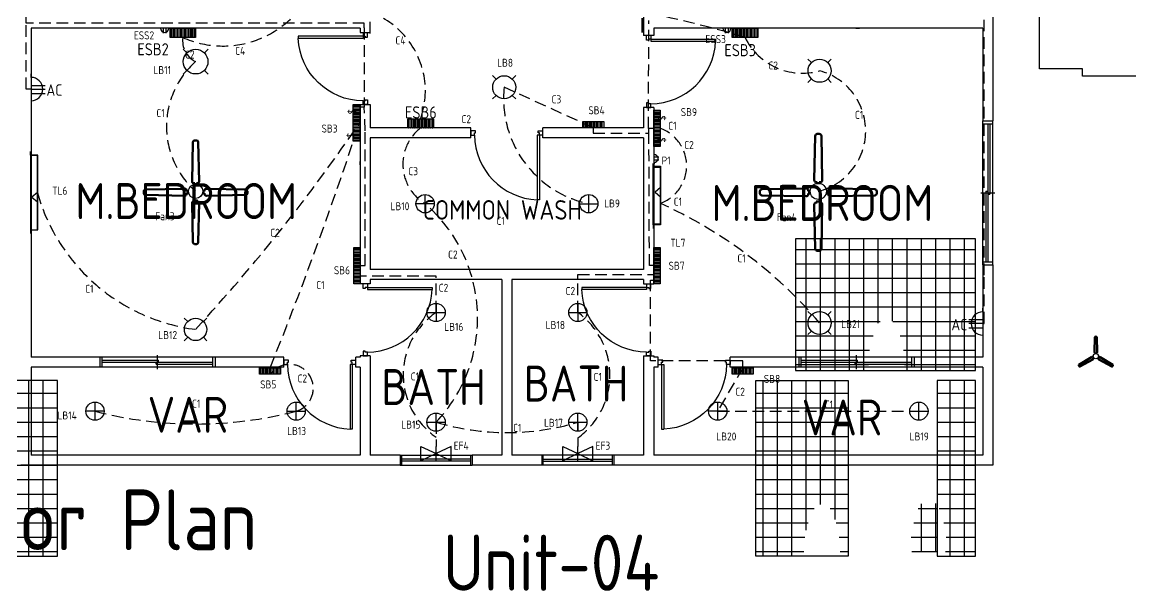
# Model space of a CAD drawing. Header units: inches. Extents: x 33646 to 69385, y 30083 to 61001.
# Drawn here: x 35453 to 36059, y 30412 to 30723 of the extents above; entities that cross this region are included whole.
import ezdxf
from ezdxf.enums import TextEntityAlignment as Align

# ---------------------------------------------------------------- set-up
doc = ezdxf.new("R2010")
doc.units = ezdxf.units.IN
doc.header["$MEASUREMENT"] = 0
doc.linetypes.add('HIDDEN', pattern=[9.524999999999999, 6.35, -3.175])
doc.layers.add('All Text', color=7, linetype='Continuous', plot=False)
for name, color, linetype in [('Conduit', 4, 'Continuous'), ('EDB', 1, 'Continuous'), ('Electrical Layout', 130, 'Continuous'), ('TILING', 8, 'Continuous'), ('WALL', 7, 'Continuous'), ('WINDOW', 111, 'Continuous')]:
    doc.layers.add(name, color=color, linetype=linetype)
doc.styles.add('YQ_DIM', font='SUPEROS.SHX', dxfattribs={"width": 0.8, "bigfont": 'HZDX.SHX'})
pattern_1 = [(0, (0, 0), (0, 7.874015748031497), []), (90, (0, 0), (-7.874015748031497, 4.821444091131313e-16), [])]

# ---------------------------------------------------------------- blocks, each defined once
blk = doc.blocks.new('*U128')
at = {"layer": 'Electrical Layout', "lineweight": 211}
for p, q in [((-0.7290577837590732, -3.861017303210045), (-0.5601863244438766, 4.244812743876497)), ((-0.1918194361798054, 4.605585254026445), (0.1918194361798054, 4.605585254026445)), ((0.7290577837590732, -3.861017303210045), (0.5601863244438766, 4.244812743876497)), ((-0.1842234101610578, -4.237138433704329), (-0.3606908954950019, -4.237138433704329)), ((-0.1842234101610578, -4.605585254026445), (-0.1842234101610578, -4.237138433704329)), ((0.1842234101610578, -4.605585254026445), (0.1842234101610578, -4.237138433704329)), ((0.1842234101610578, -4.237138433704329), (0.3606908954950019, -4.237138433704329))]:
    blk.add_line(p, q, dxfattribs=at)
for centre, start, end in [((-0.1918194361798054, 4.237138433704329), 90, 178.806510576018), ((0.1918194361798054, 4.237138433704329), 1.193489423982035, 90), ((-0.3606908954950019, -3.868691613382214), 178.806510576018, 270), ((0.3606908954950019, -3.868691613382214), 270, 1.193489423982035)]:
    blk.add_arc(centre, 0.3684468203221156, start, end, dxfattribs=at)
blk = doc.blocks.new('*U129')
at = {"layer": 'Electrical Layout', "color": 0, "linetype": 'ByBlock', "lineweight": -2, "transparency": 16777216}
blk.add_blockref('*U128', (13229.25939946385, 11059.90333807003), dxfattribs=at)
for p, rotation in [((13223.9945084092, 11050.78427926706), 120), ((13234.5242905185, 11050.78427926706), 240)]:
    blk.add_blockref('*U128', p, dxfattribs=dict(at, rotation=rotation))
blk = doc.blocks.new('DR_D01')
for p, q in [((-0.45, 0.9299999999999964), (-0.4199999999999999, 0.9299999999999964)), ((-0.45, 0.02999999999999636), (-0.45, 0.9299999999999964)), ((-0.4199999999999999, 0.02999999999999637), (-0.4199999999999999, 0.9299999999999964)), ((-0.4999999999999964, 0.02999999999999636), (-0.4199999999999999, 0.02999999999999637)), ((-0.4999999999999964, 0.02999999999999636), (-0.4999999999999964, -0.02999999999999636)), ((-0.45, 0.02999999999999636), (-0.45, 3.469446951953614e-18)), ((-0.45, 3.469446951953614e-18), (-0.435, 3.469446951953614e-18)), ((-0.435, 3.469446951953614e-18), (-0.435, -0.02999999999999636)), ((0.4350000000000001, 3.469446951953614e-18), (0.4350000000000002, -0.02999999999999636)), ((0.4500000000000001, 3.469446951953614e-18), (0.4350000000000001, 3.469446951953614e-18)), ((0.4500000000000001, 0.02999999999999636), (0.4500000000000001, 3.469446951953614e-18)), ((0.4999999999999964, 0.02999999999999636), (0.45, 0.02999999999999636)), ((0.4999999999999964, -0.02999999999999636), (0.4999999999999964, 0.02999999999999636)), ((-0.435, -0.02999999999999636), (-0.4999999999999964, -0.02999999999999636)), ((0.4350000000000002, -0.02999999999999636), (0.4999999999999964, -0.02999999999999636))]:
    blk.add_line(p, q)
blk.add_arc((-0.4602388636345857, 0.02060243181989824), 0.9102873739421409, 0.5915171128877542, 87.46643902495387)
blk = doc.blocks.new('WD_00_X2')
for p, q in [((-4.101591878165048e-18, 0.6999999999999998), (3.063252069464661e-17, -0.7)), ((-0.5, 0.5), (0.5, 0.5)), ((-0.48, 0.5), (-0.48, -0.5)), ((0.48, 0.5), (0.4799999999999996, -0.5)), ((0.009999999999999919, 0.1999999999999998), (-0.48, 0.1999999999999998)), ((0.009999999999999917, 0.1999999999999998), (0.009999999999999919, -1.942890293094024e-16)), ((0.4799999999999998, -1.942890293094024e-16), (-0.4799999999999999, -1.942890293094024e-16)), ((-0.01000000000000008, -1.942890293094024e-16), (-0.01000000000000008, -0.2000000000000001)), ((0.4799999999999998, -0.2000000000000002), (-0.01000000000000008, -0.2000000000000002)), ((-0.5, -0.5), (0.4999999999999997, -0.5))]:
    blk.add_line(p, q)
blk = doc.blocks.new('WD_00_X1')
for p, q in [((-0.5, 0.5), (0.5, 0.5)), ((-0.48, 0.5), (-0.48, -0.5)), ((0.48, 0.4999999999999998), (0.4799999999999996, -0.5000000000000002)), ((0.4799999999999999, 0.09999999999999981), (-0.48, 0.1)), ((0.4799999999999998, -0.1000000000000002), (-0.4799999999999999, -0.1)), ((-0.4999999999999999, -0.5), (0.5, -0.5))]:
    blk.add_line(p, q)
blk = doc.blocks.new('*U150')
at = {"layer": 'Electrical Layout', "lineweight": 211}
for p, q in [((-2.179945530234956, -11.54477409032644), (-1.675005330542814, 12.69235549476813)), ((-0.5735566258634739, 13.77109635516737), (0.5735566258634739, 13.77109635516737)), ((2.179945530234956, -11.54477409032644), (1.675005330542814, 12.69235549476813)), ((-0.5508438542066949, -12.66940864675398), (-1.078496825555616, -12.66940864675398)), ((-0.5508438542066949, -13.77109635516737), (-0.5508438542066949, -12.66940864675398)), ((0.5508438542066949, -13.77109635516737), (0.5508438542066949, -12.66940864675398)), ((0.5508438542066949, -12.66940864675398), (1.078496825555616, -12.66940864675398))]:
    blk.add_line(p, q, dxfattribs=at)
for centre, start, end in [((-0.5735566258634739, 12.66940864675398), 90, 178.806510576018), ((0.5735566258634739, 12.66940864675398), 1.193489423982035, 90), ((-1.078496825555616, -11.56772093834059), 178.806510576018, 270), ((1.078496825555616, -11.56772093834059), 270, 1.193489423982035)]:
    blk.add_arc(centre, 1.10168770841339, start, end, dxfattribs=at)
blk = doc.blocks.new('*U151')
at = {"layer": 'Conduit', "color": 0, "linetype": 'ByBlock', "lineweight": -2, "transparency": 16777216}
blk.add_blockref('*U150', (39556.6243699968, 33070.0630097434), dxfattribs=at)
for p, rotation in [((39538.44652280798, 33051.88516255459), 90), ((39574.80221718561, 33051.88516255459), 270), ((39556.6243699968, 33033.70731536577), 180)]:
    blk.add_blockref('*U150', p, dxfattribs=dict(at, rotation=rotation))
blk = doc.blocks.new('*U165')
at = {"layer": 'Electrical Layout', "lineweight": 211}
for p, q in [((-0.5087332614377292, 12.21468717546495), (0.5087332614377292, 12.21468717546495)), ((-1.933568107043387, -10.23998383192175), (-1.485696243940636, 11.25786559689656)), ((1.933568107043387, -10.23998383192175), (1.485696243940636, 11.25786559689656)), ((-0.4885874870185979, -11.23751220142775), (-0.9566051245404806, -11.23751220142775)), ((-0.4885874870185979, -12.21468717546495), (-0.4885874870185979, -11.23751220142775)), ((0.4885874870185979, -12.21468717546495), (0.4885874870185979, -11.23751220142775)), ((0.4885874870185979, -11.23751220142775), (0.9566051245404806, -11.23751220142775))]:
    blk.add_line(p, q, dxfattribs=at)
for centre, start, end in [((-0.5087332614377292, 11.23751220142775), 90, 178.806510576018), ((0.5087332614377292, 11.23751220142775), 1.193489423982035, 90), ((-0.9566051245404806, -10.26033722739056), 178.806510576018, 270), ((0.9566051245404806, -10.26033722739056), 270, 1.193489423982035)]:
    blk.add_arc(centre, 0.9771749740371959, start, end, dxfattribs=at)
blk = doc.blocks.new('*U166')
at = {"layer": 'Conduit', "color": 0, "linetype": 'ByBlock', "lineweight": -2, "transparency": 16777216}
blk.add_blockref('*U165', (35085.93505814677, 29332.48480142678), dxfattribs=at)
for p, rotation in [((35069.81167107516, 29316.36141435516), 90), ((35102.05844521839, 29316.36141435516), 270), ((35085.93505814677, 29300.23802728355), 180)]:
    blk.add_blockref('*U165', p, dxfattribs=dict(at, rotation=rotation))

msp = doc.modelspace()

# ---------------------------------------------------------------- hatches: boundary and pattern name
at = {"layer": 'Electrical Layout'}
h = msp.add_hatch(dxfattribs=at)
h.set_pattern_fill('MUDST', color=256)
h.set_pattern_definition([(0, (-717.5702294006187, 1422.98819113545), (0.5, 0.25), [0.25, -0.25, 0, -0.25, 0, -0.25])])
h.paths.add_polyline_path([(35533.95338630257, 30719.41732067549), (35533.95338630257, 30714.41732067549), (35547.95338630257, 30714.41732067549), (35547.95338630257, 30719.41732067549)])
h = msp.add_hatch(dxfattribs=at)
h.set_pattern_fill('MUDST', color=256)
h.set_pattern_definition([(0, (-1025.024355600159, 1422.988186829563), (0.5, 0.25), [0.25, -0.25, 0, -0.25, 0, -0.25])])
h.paths.add_polyline_path([(35841.40751250211, 30719.41732498138), (35841.40751250211, 30714.41732498138), (35855.40751250211, 30714.41732498138), (35855.40751250211, 30719.41732498138)])
h = msp.add_hatch(dxfattribs=at)
h.set_pattern_fill('MUDST', color=256, angle=-90.00000000000001)
h.set_pattern_definition([(270, (5361.677535623428, 67464.74959533749), (0.2499999999999999, -0.5), [0.25, -0.25, 0, -0.25, 0, -0.25])])
h.paths.add_polyline_path([(35634.20562127853, 30657.65591647344), (35637.70562127853, 30657.65591647344), (35637.70562127853, 30677.65591647344), (35634.20562127853, 30677.65591647344)])
h = msp.add_hatch(dxfattribs=at)
h.set_pattern_fill('MUDST', color=256, angle=-90.00000000000001)
h.set_pattern_definition([(270, (5197.394334356482, 67467.74959533749), (0.2499999999999999, -0.5), [0.25, -0.25, 0, -0.25, 0, -0.25])])
h.paths.add_polyline_path([(35798.48882254548, 30654.65591647344), (35801.98882254548, 30654.65591647344), (35801.98882254548, 30674.65591647344), (35798.48882254548, 30674.65591647344)])
h = msp.add_hatch(dxfattribs=at)
h.set_pattern_fill('MUDST', color=256)
h.set_pattern_definition([(0, (-847.6174766671829, 1472.476377952757), (0.5, 0.25), [0.25, -0.25, 0, -0.25, 0, -0.25])])
h.paths.add_polyline_path([(35664.00063356914, 30669.92913385819), (35664.00063356914, 30664.92913385819), (35678.00063356914, 30664.92913385819), (35678.00063356914, 30669.92913385819)])
h = msp.add_hatch(dxfattribs=at)
h.set_pattern_fill('MUDST', color=256, angle=-180)
h.set_pattern_definition([(180, (71219.69157845093, 61288.47637795273), (-0.5, -0.2499999999999997), [0.25, -0.25, 0, -0.25, 0, -0.25])])
h.paths.add_polyline_path([(35759.69157845101, 30668.4291338582), (35759.69157845101, 30664.9291338582), (35771.19157845101, 30664.9291338582), (35771.19157845101, 30668.4291338582)])
h = msp.add_hatch(dxfattribs=at)
h.set_pattern_fill('MUDST', color=256, angle=-90.00000000000001)
h.set_pattern_definition([(270, (5361.429767427322, 67542.8622047244), (0.2499999999999998, -0.5), [0.25, -0.25, 0, -0.25, 0, -0.25])])
h.paths.add_polyline_path([(35634.45338947465, 30579.54330708654), (35637.95338947465, 30579.54330708654), (35637.95338947465, 30599.54330708654), (35634.45338947465, 30599.54330708654)])
h = msp.add_hatch(dxfattribs=at)
h.set_pattern_fill('MUDST', color=256, angle=-90.00000000000001)
h.set_pattern_definition([(270, (5197.394334356501, 67542.8622047244), (0.2499999999999998, -0.5), [0.25, -0.25, 0, -0.25, 0, -0.25])])
h.paths.add_polyline_path([(35798.48882254547, 30579.54330708655), (35801.98882254547, 30579.54330708655), (35801.98882254547, 30599.54330708655), (35798.48882254547, 30599.54330708655)])
h = msp.add_hatch(dxfattribs=at)
h.set_pattern_fill('MUDST', color=256, angle=-1.272221872585407e-14)
h.set_pattern_definition([(360, (-764.0724643765789, 1608.749595337518), (0.5, 0.2499999999999999), [0.25, -0.25, 0, -0.25, 0, -0.25])])
h.paths.add_polyline_path([(35594.45562127853, 30530.15591647344), (35594.45562127853, 30533.65591647344), (35582.95562127853, 30533.65591647344), (35582.95562127853, 30530.15591647344)])
h = msp.add_hatch(dxfattribs=at)
h.set_pattern_fill('MUDST', color=256, angle=-1.272221872585407e-14)
h.set_pattern_definition([(360, (-1022.572464376579, 1608.749595337518), (0.5, 0.2499999999999999), [0.25, -0.25, 0, -0.25, 0, -0.25])])
h.paths.add_polyline_path([(35852.95562127853, 30530.15591647344), (35852.95562127853, 30533.65591647344), (35841.45562127853, 30533.65591647344), (35841.45562127853, 30530.15591647344)])
at = {"layer": 'TILING'}
h = msp.add_hatch(dxfattribs=at)
h.set_pattern_fill('_USER', color=256, scale=7.874015748031497, double=1, pattern_type=0)
h.set_pattern_definition(pattern_1)
edge = h.paths.add_edge_path()
edge.add_arc((35879.92233457937, 30534.66123168651), 55.78041944777243, -1.3856483193858935, 18.593210814256622, ccw=False)
edge.add_arc((35933.77020708608, 30534.30233784286), 2.156851818599194, 268.1007909188171, 332.67798975769665, ccw=False)
edge.add_line((35933.69872603639, 30532.14667084006), (35917.90832951929, 30532.14667083905))
edge.add_arc((35917.75613130054, 30534.16470037078), 2.023760729111334, 204.9081814311845, 274.31303791928184, ccw=False)
edge.add_arc((35971.68472097604, 30534.6612316922), 55.78041944785929, 178.7963836985783, 181.3856483267997, ccw=False)
edge.add_arc((35916.06182510862, 30538.3132002214), 2.484519138057373, 261.50611958383826, 266.6492436442616, ccw=False)
edge.add_arc((35916.92347708828, 30536.63778848018), 1.456302950211598, 145.7227798836744, 212.4713296378056, ccw=False)
edge.add_arc((35916.06182510971, 30534.99706834459), 2.484519138373277, 91.98948280017231, 97.90558745140868, ccw=False)
edge.add_arc((35971.68472097613, 30534.66123169225), 55.78041944795164, 161.4067891931661, 177.1033294593715, ccw=False)
edge.add_arc((35935.34019498681, 30549.43013540714), 16.79757454734049, 164.7912327921381, 169.6546774493044, ccw=False)
edge.add_arc((35930.64237728368, 30550.70727616756), 11.92925043182304, 146.722148201645, 164.7912327919686, ccw=False)
edge.add_arc((35927.67349875881, 30552.65582242127), 8.37804328519319, 122.25649039371581, 146.7221482016812, ccw=False)
edge.add_arc((35925.80352777635, 30555.61880326536), 4.874324267111166, 90.00000000342112, 122.256490393816, ccw=False)
edge.add_arc((35925.80352777634, 30555.61880326539), 4.874324267078919, 57.743509614047014, 90.00000000333557, ccw=False)
edge.add_arc((35923.93355679425, 30552.65582242103), 8.378043285198373, 33.277851804902184, 57.743509614014215, ccw=False)
edge.add_arc((35920.96467826956, 30550.70727616693), 11.92925043189019, 15.208767215366208, 33.27785180495789, ccw=False)
edge.add_arc((35916.26686056863, 30549.43013540663), 16.79757454525276, 10.345322557432212, 15.208767214684315, ccw=False)
h.paths.add_polyline_path([(35876.042355909, 30532.14667083956), (35974.37306457041, 30532.14667083956), (35974.37306457041, 30604.14667083954), (35876.042355909, 30604.14667083954)])
h = msp.add_hatch(dxfattribs=at)
h.set_pattern_fill('_USER', color=256, scale=7.874015748031497, double=1, pattern_type=0)
h.set_pattern_definition(pattern_1)
edge = h.paths.add_edge_path()
edge.add_arc((35390.29558987307, 30433.14942066288), 55.78041944777243, -1.3856483193858935, 18.593210814256622, ccw=False)
edge.add_arc((35444.14346237978, 30432.79052681923), 2.156851818599194, 268.1007909188171, 332.67798975769665, ccw=False)
edge.add_line((35444.07198133009, 30430.63485981644), (35428.28158481299, 30430.63485981543))
edge.add_arc((35428.12938659424, 30432.65288934715), 2.023760729111334, 204.9081814311845, 274.31303791928184, ccw=False)
edge.add_arc((35482.05797626974, 30433.14942066857), 55.78041944785929, 178.7963836985783, 181.3856483267997, ccw=False)
edge.add_arc((35426.43508040232, 30436.80138919778), 2.484519138057373, 261.50611958383826, 266.6492436442616, ccw=False)
edge.add_arc((35427.29673238198, 30435.12597745656), 1.456302950211598, 145.7227798836744, 212.4713296378056, ccw=False)
edge.add_arc((35426.43508040341, 30433.48525732097), 2.484519138373277, 91.98948280017231, 97.90558745140868, ccw=False)
edge.add_arc((35482.05797626983, 30433.14942066863), 55.78041944795164, 161.4067891931661, 177.1033294593715, ccw=False)
edge.add_arc((35445.71345028051, 30447.91832438352), 16.79757454734049, 164.7912327921381, 169.6546774493044, ccw=False)
edge.add_arc((35441.01563257738, 30449.19546514394), 11.92925043182304, 146.722148201645, 164.7912327919686, ccw=False)
edge.add_arc((35438.04675405251, 30451.14401139765), 8.37804328519319, 122.25649039371581, 146.7221482016812, ccw=False)
edge.add_arc((35436.17678307005, 30454.10699224174), 4.874324267111166, 90.00000000342112, 122.256490393816, ccw=False)
edge.add_arc((35436.17678307004, 30454.10699224177), 4.874324267078919, 57.743509614047014, 90.00000000333557, ccw=False)
edge.add_arc((35434.30681208795, 30451.14401139741), 8.378043285198373, 33.277851804902184, 57.743509614014215, ccw=False)
edge.add_arc((35431.33793356326, 30449.19546514331), 11.92925043189019, 15.208767215366208, 33.27785180495789, ccw=False)
edge.add_arc((35426.64011586233, 30447.918324383), 16.79757454525276, 10.345322557432212, 15.208767214684315, ccw=False)
h.paths.add_polyline_path([(35421.99511181449, 30430.63485981593), (35472.34156850739, 30430.63485981593), (35472.34156850739, 30526.63485981593), (35421.99511181449, 30526.63485981593)])
h = msp.add_hatch(dxfattribs=at)
h.set_pattern_fill('_USER', color=256, scale=7.874015748031497, double=1, pattern_type=0)
h.set_pattern_definition(pattern_1)
edge = h.paths.add_edge_path()
edge.add_arc((35936.43479123624, 30433.14942066288), 55.78041944777243, 161.4067891857434, 181.3856483193859)
edge.add_arc((35882.58691872954, 30432.79052681923), 2.156851818599194, 207.3220102423033, 271.8992090811829)
edge.add_line((35882.65839977923, 30430.63485981644), (35898.44879629632, 30430.63485981543))
edge.add_arc((35898.60099451507, 30432.65288934715), 2.023760729111334, 265.6869620807182, 335.0918185688155)
edge.add_arc((35844.67240483958, 30433.14942066857), 55.78041944785929, 358.6143516732002, 361.2036163014217)
edge.add_arc((35900.295300707, 30436.80138919778), 2.484519138057373, 273.3507563557384, 278.4938804161617)
edge.add_arc((35899.43364872734, 30435.12597745656), 1.456302950211598, 327.5286703621944, 394.2772201163256)
edge.add_arc((35900.2953007059, 30433.48525732097), 2.484519138373277, 82.09441254859132, 88.01051719982777)
edge.add_arc((35844.67240483948, 30433.14942066863), 55.78041944795164, 2.896670540628497, 18.59321080683394)
edge.add_arc((35881.01693082881, 30447.91832438352), 16.79757454734049, 10.34532255069555, 15.20876720786186)
edge.add_arc((35885.71474853194, 30449.19546514394), 11.92925043182304, 15.20876720803136, 33.27785179835496)
edge.add_arc((35888.6836270568, 30451.14401139765), 8.37804328519319, 33.27785179831884, 57.74350960628426)
edge.add_arc((35890.55359803927, 30454.10699224174), 4.874324267111166, 57.74350960618398, 89.99999999657895)
edge.add_arc((35890.55359803927, 30454.10699224177), 4.874324267078919, 89.9999999966645, 122.256490385953)
edge.add_arc((35892.42356902137, 30451.14401139741), 8.378043285198373, 122.2564903859858, 146.7221481950978)
edge.add_arc((35895.39244754606, 30449.19546514331), 11.92925043189019, 146.7221481950421, 164.7912327846339)
edge.add_arc((35900.09026524698, 30447.918324383), 16.79757454525276, 164.7912327853157, 169.6546774425679)
h.paths.add_polyline_path([(35904.73526929483, 30430.63485981593), (35854.38881260192, 30430.63485981593), (35854.38881260192, 30526.63485981593), (35904.73526929483, 30526.63485981593)])
h = msp.add_hatch(dxfattribs=at)
h.set_pattern_fill('_USER', color=256, scale=7.874015748031497, double=1, pattern_type=0)
h.set_pattern_definition(pattern_1)
edge = h.paths.add_edge_path()
edge.add_arc((35903.01090298318, 30435.23387952897), 55.78041944777933, -1.385648319385723, 18.593210814254178, ccw=False)
edge.add_arc((35956.85877548988, 30434.87498568531), 2.156851818605658, 268.10079091901025, 332.6779897577853, ccw=False)
edge.add_line((35956.7872944402, 30432.71931868252), (35940.99689792311, 30432.71931868151))
edge.add_arc((35940.84469970436, 30434.73734821324), 2.023760729111334, 204.9081814311845, 274.31303791928184, ccw=False)
edge.add_arc((35994.77328937985, 30435.23387953465), 55.78041944785921, 178.7963836985746, 181.385648326796, ccw=False)
edge.add_arc((35939.15039351244, 30438.88584806386), 2.484519138057799, 261.50611958367233, 266.6492436440941, ccw=False)
edge.add_arc((35940.0120454921, 30437.21043632264), 1.456302950217737, 145.7227798838356, 212.4713296376518, ccw=False)
edge.add_arc((35939.15039351353, 30435.56971618705), 2.48451913837688, 91.9894828001693, 97.90558745139708, ccw=False)
edge.add_arc((35994.77328937995, 30435.2338795347), 55.78041944795183, 161.4067891931625, 177.1033294593678, ccw=False)
edge.add_arc((35958.42876339062, 30450.0027832496), 16.79757454734049, 164.7912327921381, 169.6546774493044, ccw=False)
edge.add_arc((35953.7309456875, 30451.27992401001), 11.92925043183102, 146.7221482016496, 164.791232791961, ccw=False)
edge.add_arc((35950.76206716263, 30453.22847026373), 8.37804328519319, 122.25649039371581, 146.7221482016812, ccw=False)
edge.add_arc((35948.89209618016, 30456.19145110782), 4.874324267107283, 90.00000000333557, 122.25649039374369, ccw=False)
edge.add_arc((35948.89209618016, 30456.19145110785), 4.874324267075281, 57.74350961402422, 90.00000000333557, ccw=False)
edge.add_arc((35947.02212519807, 30453.22847026349), 8.378043285191414, 33.27785180490872, 57.74350961404298, ccw=False)
edge.add_arc((35944.05324667338, 30451.27992400939), 11.9292504318861, 15.208767215392186, 33.27785180499171, ccw=False)
edge.add_arc((35939.35542897245, 30450.00278324908), 16.79757454525371, 10.34532255744432, 15.208767214696309, ccw=False)
h.paths.add_polyline_path([(35953.55416693264, 30430.63485981594), (35974.37306457042, 30430.63485981594), (35974.37306457042, 30526.63485981593), (35953.55416693264, 30526.63485981593)])

# ---------------------------------------------------------------- linework, layer by layer
at = {"layer": 'Conduit', "linetype": 'HIDDEN'}
for p, q in [((35979.13842884473, 30584.40551181095), (35979.13842884473, 30969.40551181095)), ((35455.20562127853, 30722.15591647344), (35455.20562127853, 30875.15591647344)), ((35640.20562127853, 30722.15591647344), (35455.20562127853, 30722.15591647344)), ((35455.20562127853, 30686.15591647344), (35455.20562127853, 30722.15591647344)), ((35640.20562127853, 30719.65591647344), (35640.20562127853, 30722.15591647344)), ((35795.70562127853, 30664.65591647344), (35795.73291703367, 30723.65591647344)), ((35640.20562127853, 30719.65591647344), (35640.20562127853, 30676.17208663574)), ((35457.95338947463, 30686.15591647344), (35455.20562127853, 30686.15591647344)), ((35765.44157845101, 30664.9291338582), (35716.70562127853, 30687.15591647344)), ((35640.20562127853, 30676.17208663574), (35637.95338947466, 30676.17208663574)), ((35640.71412598165, 30663.37907039697), (35640.20562127853, 30676.17208663574)), ((35640.71412598165, 30589.54330708654), (35640.71412598165, 30663.37907039697)), ((35765.44157845101, 30664.9291338582), (35765.44157845101, 30662.03400068458)), ((35765.44157845101, 30662.03400068458), (35795.85131099122, 30662.03400068458)), ((35798.48882254548, 30664.65591647344), (35795.70562127853, 30664.65591647344)), ((35795.85131099122, 30662.03400068458), (35795.85131099122, 30664.65591647344)), ((35796.1273817382, 30589.54330708655), (35795.85131099122, 30662.03400068458)), ((35802.23883296219, 30632.2440055771), (35799.23883296219, 30629.7440055771)), ((35461.45339989134, 30629.54232224201), (35458.45339989134, 30627.04232224201)), ((35458.45339989134, 30627.04232224201), (35461.45339989134, 30624.54232224201)), ((35799.23883296219, 30629.7440055771), (35802.23883296219, 30627.2440055771)), ((35637.95338947465, 30589.54330708654), (35640.71412598165, 30589.54330708654)), ((35798.48882254547, 30589.54330708655), (35796.1273817382, 30589.54330708655)), ((35679.46520049829, 30583.80883800989), (35637.95338947465, 30583.80883800989)), ((35679.46520049829, 30563.90551181096), (35679.46520049829, 30583.80883800989)), ((35756.9770115219, 30583.31338402932), (35756.9770115219, 30584.63493869385)), ((35756.9770115219, 30584.63493869385), (35798.48882254547, 30584.63493869385)), ((35756.9770115219, 30581.90551181095), (35756.9770115219, 30583.31338402932)), ((35756.9770115219, 30563.90551181095), (35756.9770115219, 30581.90551181095)), ((35979.13842884473, 30557.87271520644), (35979.13842884473, 30584.40551181095)), ((35796.6667095657, 30537.39177152414), (35796.6667095657, 30581.58271689579)), ((35796.6667095657, 30581.58271689579), (35798.48882254547, 30581.58271689579)), ((35978.48882254554, 30557.87271520644), (35979.13842884473, 30557.87271520644)), ((35847.20562127853, 30537.39177152414), (35796.6667095657, 30537.39177152414)), ((35847.20562127853, 30533.90551181098), (35847.20562127853, 30537.39177152414)), ((35847.20562127853, 30533.65591647344), (35847.20562127853, 30533.90551181098)), ((35679.46520049829, 30503.90551181095), (35679.45562127853, 30490.65591647344)), ((35756.9770115219, 30503.90551181096), (35756.97081131068, 30498.90551565522)), ((35756.96631640021, 30495.28071414221), (35756.95562127853, 30490.65591647344))]:
    msp.add_line(p, q, dxfattribs=at)
at = {"layer": 'Conduit'}
for p, q in [((35543.17985838797, 30705.92944756009), (35541.13078013102, 30707.97852581706)), ((35552.72692056129, 30705.92944756009), (35554.77599881825, 30707.97852581706)), ((35884.75298969958, 30700.60854805239), (35882.84166024785, 30702.51987750412)), ((35893.65825285747, 30700.60854805239), (35895.56958230921, 30702.51987750412)), ((35543.17985838797, 30696.38238538678), (35541.13078013102, 30694.33330712983)), ((35712.25298969958, 30691.60854805239), (35710.34166024785, 30693.51987750412)), ((35721.15825285747, 30691.60854805239), (35723.06958230921, 30693.51987750412)), ((35884.75298969958, 30691.70328489449), (35882.84166024785, 30689.79195544276)), ((35712.25298969958, 30682.70328489449), (35710.34166024785, 30680.79195544276)), ((35673.4652004983, 30618.41732283458), (35673.4652004983, 30628.41732283458)), ((35762.97701152188, 30618.41732283458), (35762.97701152188, 30628.41732283458)), ((35678.4652004983, 30623.41732283458), (35668.4652004983, 30623.41732283458)), ((35757.97701152188, 30623.41732283458), (35767.97701152188, 30623.41732283458)), ((35674.46520049829, 30563.90551181096), (35684.46520049829, 30563.90551181096)), ((35679.46520049829, 30568.90551181096), (35679.46520049829, 30558.90551181096)), ((35751.9770115219, 30563.90551181095), (35761.9770115219, 30563.90551181095)), ((35756.9770115219, 30568.90551181095), (35756.9770115219, 30558.90551181095)), ((35884.75298969958, 30562.60854805239), (35882.84166024785, 30564.51987750412)), ((35893.65825285747, 30562.60854805239), (35895.56958230921, 30564.51987750412)), ((35543.62554626182, 30558.98375968625), (35541.76778326292, 30560.84152268515)), ((35552.28123268744, 30558.98375968625), (35554.13899568635, 30560.84152268515)), ((35884.75298969958, 30553.70328489449), (35882.84166024785, 30551.79195544276)), ((35543.62554626182, 30550.32807326064), (35541.76778326292, 30548.47031026173)), ((35497.95338947468, 30509.90551181095), (35487.95338947468, 30509.90551181095)), ((35492.95338947468, 30504.90551181095), (35492.95338947468, 30514.90551181095)), ((35597.95338947466, 30509.90551181095), (35607.95338947466, 30509.90551181095)), ((35602.95338947466, 30504.90551181095), (35602.95338947466, 30514.90551181095)), ((35838.48882254551, 30509.90551181098), (35828.48882254551, 30509.90551181098)), ((35833.48882254551, 30504.90551181099), (35833.48882254551, 30514.90551181098)), ((35938.4888225455, 30509.90551181098), (35948.4888225455, 30509.90551181098)), ((35943.4888225455, 30504.90551181099), (35943.4888225455, 30514.90551181098)), ((35674.46520049829, 30503.90551181095), (35684.46520049829, 30503.90551181095)), ((35679.46520049829, 30498.90551181095), (35679.46520049829, 30508.90551181095)), ((35751.9770115219, 30503.90551181096), (35761.9770115219, 30503.90551181096)), ((35756.9770115219, 30498.90551181096), (35756.9770115219, 30508.90551181096))]:
    msp.add_line(p, q, dxfattribs=at)
at = {"layer": 'Conduit', "color": 4, "linetype": 'HIDDEN'}
for p, q in [((35847.20562127853, 30533.65591647344), (35833.48882254551, 30509.90551181098)), ((35833.48882254551, 30509.90551181098), (35943.4888225455, 30509.90551181098))]:
    msp.add_line(p, q, dxfattribs=at)
at = {"layer": 'Conduit'}
for points in [[(35552.72692056129, 30696.38238538678), (35554.77599881825, 30694.33330712983)], [(35893.65825285747, 30691.70328489449), (35895.56958230921, 30689.79195544276)], [(35721.15825285747, 30682.70328489449), (35723.06958230921, 30680.79195544276)], [(35893.65825285747, 30553.70328489449), (35895.56958230921, 30551.79195544276)], [(35552.28123268744, 30550.32807326064), (35554.13899568635, 30548.47031026173)]]:
    msp.add_lwpolyline(points, close=True, dxfattribs=at)
for centre, radius in [((35547.95338947463, 30701.15591647344), 6.750792403158321), ((35889.20562127853, 30696.15591647344), 6.296971967198096), ((35716.70562127853, 30687.15591647344), 6.296971967198096), ((35547.95338947463, 30630.20472440941), 3.908699896148783), ((35888.48882254546, 30630.20472440941), 4.406750833653558), ((35673.4652004983, 30623.41732283458), 5), ((35762.97701152188, 30623.41732283458), 5), ((35679.46520049829, 30563.90551181096), 5), ((35756.9770115219, 30563.90551181095), 5), ((35889.20562127853, 30558.15591647344), 6.296971967198096), ((35547.95338947463, 30554.65591647344), 6.120494567378415), ((35492.95338947468, 30509.90551181095), 5), ((35602.95338947466, 30509.90551181095), 5), ((35833.48882254551, 30509.90551181098), 5), ((35943.4888225455, 30509.90551181098), 5), ((35679.46520049829, 30503.90551181095), 5), ((35756.9770115219, 30503.90551181096), 5)]:
    msp.add_circle(centre, radius, dxfattribs=at)
at = {"layer": 'Conduit', "linetype": 'HIDDEN'}
for centre, radius, start, end in [((35775.0689883139, 30680.86034604839), 58.70193198423383, 173.8433936672298, 258.1125752484056), ((34820.6520920293, 31223.9597914481), 988.4001488879642, 317.3779800934283, 325.78089809446), ((35794.73764342535, 30644.14679849769), 21.75324156936755, 289.4714960823039, 70.5285039176961), ((33671.06404070344, 31307.65443999088), 2067.951388683432, 338.0200109230363, 341.6802310402734), ((35561.35640777953, 30657.58495965853), 103.7980193967118, 195.7457879225696, 262.5809125124462), ((35699.84717318977, 30396.76866451329), 248.802063813453, 40.44043742524969, 65.76163016384214), ((35702.80873339057, 30529.806880557), 41.32356689936737, 124.3950952921997, 235.5968563600831), ((35732.2409923342, 30529.59696723265), 42.29594397027363, 305.7732595949397, 54.20888139920018), ((35599.26827884834, 30522.45016442584), 13.07472177738528, 286.3706509057964, 143.8882104548235), ((35547.95338947463, 30721.29818102977), 218.4304479678906, 255.4161607423576, 284.5838392576424)]:
    msp.add_arc(centre, radius, start, end, dxfattribs=at)
at = {"layer": 'EDB', "linetype": 'HIDDEN'}
for centre, radius, start, end in [((35676.31712261396, 30142.4577722343), 597.2878973079072, 73.25458335228913, 96.4801653395476), ((35562.87557133807, 30763.25337174684), 53.5307582701089, 245.8249989897523, 329.3074259855464), ((35627.72336053464, 30685.14298231628), 45.87356042654711, 340.6312016276622, 99.17653800538594), ((35553.62973731188, 30712.63033452583), 12.8016871704588, 171.9758841414079, 243.6785852139944), ((35879.79878264091, 30729.84450812645), 34.97727577611261, 206.1717261535496, 285.6012856079614), ((35579.52311459379, 30665.68032044143), 47.48858239541073, 131.665878309056, 228.334121690944), ((35880.37206450745, 30663.2724337437), 34.04930486316179, 283.7910931945738, 74.96350323144175), ((35686.56572900296, 30645.02417109039), 25.26815661363362, 128.0243617550245, 238.7709920064662), ((35619.45408665097, 30560.79921751043), 82.69357613149592, 316.5274991392691, 49.22065723124834), ((35718.22110601007, 30632.00583314822), 133.8346462570581, 253.1671563849641, 286.8328436150359)]:
    msp.add_arc(centre, radius, start, end, dxfattribs=at)
at = {"layer": 'Electrical Layout', "linetype": 'HIDDEN'}
for p, q in [((35643.46520049829, 30716.61642071896), (35643.46520049829, 30724.92913385817)), ((35867.9888225455, 30719.41732283459), (35865.9888225455, 30719.41732283459)), ((35457.70338947462, 30609.04232283453), (35457.70338947462, 30607.04232283453))]:
    msp.add_line(p, q, dxfattribs=at)
at = {"layer": 'Electrical Layout'}
for p, q in [((35528.81592958322, 30719.41732056561), (35528.12242935168, 30719.41732056561)), ((35533.25988101497, 30719.41732056561), (35528.81592958322, 30719.41732056561)), ((35530.34440506755, 30719.41732056561), (35530.17103000967, 30719.41732056561)), ((35530.17103000967, 30719.41732056561), (35530.17103000967, 30716.73000716838)), ((35531.73140553064, 30719.41732056561), (35531.73140553064, 30716.73000716838)), ((35533.25988101497, 30719.41732056561), (35533.95338124652, 30719.41732056561)), ((35836.27005578276, 30719.41732487149), (35835.57655555122, 30719.41732487149)), ((35840.71400721451, 30719.41732487149), (35836.27005578276, 30719.41732487149)), ((35837.79853126709, 30719.41732487149), (35837.62515620921, 30719.41732487149)), ((35837.62515620921, 30719.41732487149), (35837.62515620921, 30716.73001147427)), ((35839.18553173018, 30719.41732487149), (35839.18553173018, 30716.73001147427)), ((35840.71400721451, 30719.41732487149), (35841.40750744606, 30719.41732487149)), ((35881.9888225455, 30719.41732283459), (35875.4888225455, 30719.41732283459)), ((35908.9888225455, 30719.41732283459), (35910.9888225455, 30719.41732283459)), ((35457.95338947463, 30692.56391928243), (35457.95338947463, 30694.56391928243)), ((35457.95338947463, 30692.56391928243), (35457.95338947463, 30679.74791366445)), ((35457.95338947463, 30688.15591647344), (35465.70338947463, 30688.15591647344)), ((35457.95338947463, 30686.15591647344), (35465.70338947463, 30686.15591647344)), ((35457.95338947463, 30684.15591647344), (35457.95338947463, 30683.65591647344)), ((35457.95338947463, 30683.65591647344), (35465.70338947463, 30683.65591647344)), ((35457.95338947463, 30679.74791366445), (35457.95338947463, 30677.74791366445)), ((35457.70338947462, 30650.04232283453), (35457.70338947462, 30652.04232283453)), ((35798.70562127853, 30650.3115495497), (35798.70562127853, 30650.98434359819)), ((35798.70562127853, 30646.00028339717), (35798.70562127853, 30650.3115495497)), ((35798.70562127853, 30648.82871052192), (35798.70562127853, 30648.99690903404)), ((35798.70562127853, 30648.99690903404), (35801.31269821639, 30648.99690903404)), ((35637.95338947465, 30644.61417322826), (35637.95338947465, 30646.61417322826)), ((35798.23882254547, 30638.95177165348), (35798.23882254547, 30645.45177165348)), ((35798.70562127853, 30647.48312242496), (35801.31269821639, 30647.48312242496)), ((35798.70562127853, 30646.00028339717), (35798.70562127853, 30645.3274893487)), ((35457.70338947462, 30623.04232283453), (35457.70338947462, 30616.54232283453)), ((35637.95338947465, 30617.61417322826), (35637.95338947465, 30611.11417322826)), ((35798.23882254547, 30611.95177165348), (35798.23882254547, 30609.95177165348)), ((35978.48882254553, 30596.45524690344), (35978.48882254553, 30598.45524690344)), ((35978.48882254553, 30588.04724409446), (35978.48882254553, 30587.54724409446)), ((35978.48882254553, 30583.63924128546), (35978.48882254553, 30581.63924128546)), ((35978.48882254554, 30564.28071801543), (35978.48882254554, 30566.28071801543)), ((35978.48882254554, 30564.28071801543), (35978.48882254554, 30551.46471239745)), ((35978.48882254554, 30559.87271520644), (35970.73882254554, 30559.87271520644)), ((35978.48882254554, 30557.87271520644), (35970.73882254554, 30557.87271520644)), ((35978.48882254554, 30555.37271520644), (35970.73882254554, 30555.37271520644)), ((35978.48882254554, 30555.87271520644), (35978.48882254554, 30555.37271520644)), ((35978.48882254554, 30551.46471239745), (35978.48882254554, 30549.46471239745)), ((35679.45562127853, 30482.65591647344), (35679.45562127853, 30490.65591647344)), ((35756.95562127853, 30482.65591647344), (35756.95562127853, 30490.65591647344))]:
    msp.add_line(p, q, dxfattribs=at)
at = {"layer": 'Electrical Layout', "color": 1}
for points in [[(35547.95338630257, 30714.41732067549), (35533.95338630257, 30714.41732067549), (35533.95338630257, 30719.41732067549), (35547.95338630257, 30719.41732067549)], [(35855.40751250211, 30714.41732498138), (35841.40751250211, 30714.41732498138), (35841.40751250211, 30719.41732498138), (35855.40751250211, 30719.41732498138)], [(35678.00063356914, 30664.92913385819), (35664.00063356914, 30664.92913385819), (35664.00063356914, 30669.92913385819), (35678.00063356914, 30669.92913385819)], [(35703.79394223076, 30485.90550984736), (35703.79394223076, 30485.90550984736), (35703.79394223076, 30485.90550984736), (35703.79394223076, 30485.90550984736)], [(35704.63842884473, 30485.90551181096), (35704.63842884473, 30485.90551181096), (35704.63842884473, 30485.90551181096), (35704.63842884473, 30485.90551181096)]]:
    msp.add_lwpolyline(points, close=True, dxfattribs=at)
at = {"layer": 'Electrical Layout'}
for points in [[(35634.20562127853, 30657.65591647344), (35634.20562127853, 30677.65591647344), (35637.70562127853, 30677.65591647344), (35637.70562127853, 30657.65591647344)], [(35798.48882254548, 30654.65591647344), (35798.48882254548, 30674.65591647344), (35801.98882254548, 30674.65591647344), (35801.98882254548, 30654.65591647344)], [(35759.69157845101, 30668.4291338582), (35771.19157845101, 30668.4291338582), (35771.19157845101, 30664.9291338582), (35759.69157845101, 30664.9291338582)], [(35457.70338947462, 30650.04232283453), (35457.70338947462, 30609.04232283453), (35461.70338947462, 30609.04232283453), (35461.70338947462, 30650.04232283453)], [(35457.95338947462, 30649.79232283453), (35457.95338947462, 30609.04232283453), (35461.45338947462, 30609.04232283453), (35461.45338947462, 30649.79232283453)], [(35798.23882254547, 30611.95177165348), (35798.23882254547, 30643.95177165348), (35802.23882254547, 30643.95177165348), (35802.23882254547, 30611.95177165348)], [(35798.48882254547, 30612.20177165348), (35798.48882254547, 30643.45177165348), (35801.98882254547, 30643.45177165348), (35801.98882254547, 30612.20177165348)], [(35634.45338947465, 30579.54330708654), (35634.45338947465, 30599.54330708654), (35637.95338947465, 30599.54330708654), (35637.95338947465, 30579.54330708654)], [(35798.48882254547, 30579.54330708655), (35798.48882254547, 30599.54330708655), (35801.98882254547, 30599.54330708655), (35801.98882254547, 30579.54330708655)], [(35594.45562127853, 30530.15591647344), (35582.95562127853, 30530.15591647344), (35582.95562127853, 30533.65591647344), (35594.45562127853, 30533.65591647344)], [(35852.95562127853, 30530.15591647344), (35841.45562127853, 30530.15591647344), (35841.45562127853, 30533.65591647344), (35852.95562127853, 30533.65591647344)], [(35671.20562127853, 30482.65591647344), (35671.20562127853, 30490.65591647344), (35679.45562127853, 30486.65591647344)], [(35687.70562127853, 30482.65591647344), (35687.70562127853, 30490.65591647344), (35679.45562127853, 30486.65591647344)], [(35748.70562127853, 30482.65591647344), (35748.70562127853, 30490.65591647344), (35756.95562127853, 30486.65591647344)], [(35765.20562127853, 30482.65591647344), (35765.20562127853, 30490.65591647344), (35756.95562127853, 30486.65591647344)]]:
    msp.add_lwpolyline(points, close=True, dxfattribs=at)
msp.add_circle((36040.26946472041, 30540), 1.473787281288462, dxfattribs=at)
for centre, radius, start, end in [((35531.0379052991, 30719.41732056561), 2.221975715879846, 180, 0), ((35838.49203149864, 30719.41732487149), 2.221975715879846, 180, 0), ((35457.95338947463, 30686.15591647344), 6.408002808988148, 270, 90), ((35798.70562127853, 30648.15591647344), 2.155633076265888, 270, 90), ((35978.48882254554, 30557.87271520644), 6.408002808988148, 90, 270)]:
    msp.add_arc(centre, radius, start, end, dxfattribs=at)
at = {"layer": 'TILING'}
for points in [[(36189.41243464914, 30693.28052910729), (36033.03448189324, 30693.28052910729), (36033.03448189324, 30697.2175369813), (36009.41243464914, 30697.2175369813), (36009.41243464914, 30765.65848186316), (36189.41243464914, 30765.65848186316)], [(35876.042355909, 30532.14667083956), (35974.37306457041, 30532.14667083956), (35974.37306457041, 30604.14667083954), (35876.042355909, 30604.14667083954)], [(35421.99511181449, 30430.63485981593), (35472.34156850739, 30430.63485981593), (35472.34156850739, 30526.63485981593), (35421.99511181449, 30526.63485981593)], [(35904.73526929483, 30430.63485981593), (35854.38881260192, 30430.63485981593), (35854.38881260192, 30526.63485981593), (35904.73526929483, 30526.63485981593)], [(35953.55416693264, 30430.63485981594), (35974.37306457042, 30430.63485981594), (35974.37306457042, 30526.63485981593), (35953.55416693264, 30526.63485981593)]]:
    msp.add_lwpolyline(points, close=True, dxfattribs=at)
at = {"layer": 'WALL'}
for p, q in [((35792.97701152188, 30777.62204724402), (35792.97701152188, 30715.48031496056)), ((35984.00063356915, 30741.4330708661), (35984.00063356915, 30668.78740157477)), ((35792.13252490791, 30717.05511614657), (35792.13252490791, 30724.92913189461)), ((35792.97701152188, 30717.05511811016), (35792.97701152188, 30724.92913385821)), ((35457.95338947463, 30719.41732283453), (35457.95338947461, 30539.41732283453)), ((35637.95338947464, 30719.41732283457), (35457.95338947463, 30719.41732283453)), ((35637.95338947464, 30719.41732283457), (35637.95338947464, 30717.05511811014)), ((35637.95338947466, 30717.05511811014), (35643.46520049829, 30717.05511811014)), ((35798.48882254549, 30715.48031496056), (35792.97701152187, 30715.48031496056)), ((35798.48882254549, 30719.41732283458), (35798.48882254549, 30715.48031496056)), ((35978.48882254551, 30719.41732283461), (35798.48882254549, 30719.41732283457)), ((35978.48882254551, 30719.4173228346), (35978.48882254552, 30668.78740157477)), ((35637.95338947466, 30677.68503936999), (35637.95338947465, 30579.54330708654)), ((35637.95338947466, 30677.68503936999), (35643.46520049828, 30677.68503936999)), ((35643.46520049828, 30677.68503936999), (35643.46520049828, 30664.92913385818)), ((35792.97701152187, 30676.1102362204), (35792.97701152187, 30664.9291338582)), ((35798.48882254548, 30676.1102362204), (35792.97701152187, 30676.1102362204)), ((35798.48882254548, 30676.1102362204), (35798.48882254547, 30579.54330708655)), ((35978.48882254552, 30668.78740157477), (35984.00063356915, 30668.78740157477)), ((35698.53606664, 30664.9291338582), (35643.46520049828, 30664.92913385818)), ((35698.53606664, 30659.41732283458), (35698.53606664, 30664.92913385819)), ((35792.97701152188, 30664.9291338582), (35737.90614538016, 30664.9291338582)), ((35737.90614538016, 30659.41732283458), (35737.90614538016, 30664.9291338582)), ((35698.53606664, 30659.41732283458), (35643.46520049828, 30659.41732283457)), ((35643.46520049828, 30659.41732283456), (35643.46520049826, 30587.41732283458)), ((35792.97701152188, 30659.41732283459), (35737.90614538016, 30659.41732283458)), ((35792.97701152188, 30659.41732283459), (35792.97701152189, 30587.41732283458)), ((35978.48882254553, 30596.45524690344), (35978.48882254553, 30583.63924128546)), ((35978.48882254553, 30590.04724409446), (35978.48882254554, 30539.41732283462)), ((35978.48882254553, 30590.04724409446), (35984.00063356914, 30590.04724409446)), ((35984.00063356914, 30590.04724409446), (35984.00063356914, 30480.39370078736)), ((35792.97701152188, 30587.41732283458), (35643.46520049829, 30587.41732283457)), ((35643.46520049829, 30581.90551181095), (35643.46520049829, 30579.54330708654)), ((35715.46520049831, 30581.90551181095), (35643.46520049829, 30581.90551181095)), ((35715.46520049831, 30581.90551181095), (35715.46520049828, 30485.90551181096)), ((35720.97701152191, 30581.90551181095), (35720.9770115219, 30485.90551181096)), ((35792.97701152189, 30581.90551181095), (35720.97701152191, 30581.90551181095)), ((35792.97701152189, 30581.90551181096), (35792.97701152189, 30579.54330708655)), ((35643.46520049829, 30579.54330708654), (35637.95338947464, 30579.54330708654)), ((35792.97701152189, 30579.54330708655), (35798.48882254547, 30579.54330708655)), ((35637.95338947464, 30540.17322834638), (35637.95338947463, 30539.41732283456)), ((35643.46520049829, 30540.17322834638), (35637.95338947463, 30540.17322834638)), ((35643.46520049829, 30540.17322834638), (35643.4652004983, 30485.90551181095)), ((35792.97701152189, 30540.17322834639), (35792.9770115219, 30485.90551181096)), ((35792.97701152189, 30540.17322834639), (35798.48882254546, 30540.17322834639)), ((35798.48882254546, 30540.17322834639), (35798.48882254546, 30539.4173228346)), ((35495.59118475025, 30539.41732283454), (35457.95338947466, 30539.41732283453)), ((35457.95338947467, 30533.90551181092), (35457.95338947467, 30485.90551181094)), ((35495.59118475025, 30533.90551181093), (35457.95338947466, 30533.90551181092)), ((35495.59118475025, 30539.41732283454), (35495.59118475025, 30533.90551181092)), ((35596.2211060101, 30539.41732283455), (35558.5833107345, 30539.41732283455)), ((35558.5833107345, 30539.41732283455), (35558.5833107345, 30533.90551181094)), ((35596.2211060101, 30533.90551181094), (35558.5833107345, 30533.90551181094)), ((35596.2211060101, 30533.90551181094), (35596.2211060101, 30539.41732283455)), ((35637.95338947466, 30539.41732283456), (35635.59118475026, 30539.41732283456)), ((35635.59118475026, 30533.90551181095), (35635.59118475026, 30539.41732283456)), ((35637.95338947466, 30533.90551181095), (35635.59118475026, 30533.90551181095)), ((35637.95338947466, 30533.90551181095), (35637.95338947467, 30485.90551181095)), ((35800.85102726991, 30539.4173228346), (35798.48882254549, 30539.4173228346)), ((35798.4888225455, 30533.90551181097), (35798.48882254549, 30485.90551181097)), ((35800.85102726991, 30533.90551181097), (35798.4888225455, 30533.90551181097)), ((35800.85102726991, 30533.90551181097), (35800.85102726991, 30539.4173228346)), ((35877.85890128566, 30539.4173228346), (35840.22110601007, 30539.4173228346)), ((35840.22110601007, 30533.90551181098), (35840.22110601007, 30539.4173228346)), ((35877.85890128566, 30533.90551181098), (35840.22110601007, 30533.90551181098)), ((35877.85890128566, 30539.41732283461), (35877.85890128566, 30533.90551181098)), ((35978.48882254551, 30539.41732283462), (35940.85102726991, 30539.41732283462)), ((35940.85102726991, 30539.41732283461), (35940.85102726991, 30533.905511811)), ((35978.48882254551, 30533.905511811), (35940.85102726991, 30533.905511811)), ((35978.4888225455, 30533.905511811), (35978.4888225455, 30485.90551181098)), ((35637.95338947466, 30485.90551181094), (35457.95338947466, 30485.90551181093)), ((35659.78016112821, 30485.90551181095), (35643.46520049829, 30485.90551181094)), ((35659.78016112821, 30485.90551181095), (35659.78016112821, 30480.39370078732)), ((35715.46520049829, 30485.90551181095), (35699.15023986837, 30485.90551181096)), ((35699.15023986837, 30485.90551181095), (35699.15023986837, 30480.39370078733)), ((35737.29197215183, 30485.90551181096), (35720.97701152191, 30485.90551181095)), ((35737.29197215183, 30485.90551181095), (35737.29197215183, 30480.39370078734)), ((35792.9770115219, 30485.90551181096), (35776.66205089198, 30485.90551181096)), ((35776.66205089198, 30485.90551181096), (35776.66205089198, 30480.39370078734)), ((35978.48882254552, 30485.90551181098), (35798.48882254551, 30485.90551181096)), ((35659.78016112821, 30480.39370078733), (35452.44157845104, 30480.39370078731)), ((35737.29197215183, 30480.39370078733), (35699.15023986837, 30480.39370078733)), ((35984.00063356914, 30480.39370078736), (35776.66205089198, 30480.39370078734))]:
    msp.add_line(p, q, dxfattribs=at)

# ---------------------------------------------------------------- block references
at = {"layer": 'Conduit', "rotation": 180}
for name, p in [('*U151', (75445.09901747855, 63681.53904310979)), ('*U166', (70633.87587462326, 59946.07755127756))]:
    msp.add_blockref(name, p, dxfattribs=at)
at = {"layer": 'Electrical Layout'}
msp.add_blockref('*U129', (22811.01006525656, 19486.17603446529), dxfattribs=at)
at = {"layer": 'WINDOW'}
for name, p, xscale, yscale, zscale, rotation in [('DR_D01', (35640.70929498647, 30697.37007874006), 39.37007874015751, -39.37007874015751, 39.37007874015751, 269.9999999999894), ('DR_D01', (35795.73291703367, 30695.79527559048), 39.37007874015751, 39.37007874015751, 39.37007874015751, 270), ('WD_00_X2', (35981.24472805734, 30629.41732283461), 78.74015748031502, 5.511811023614428, 78.74015748031502, 90.00000000000001), ('DR_D01', (35718.22110601008, 30662.17322834639), 39.3700787401574, 39.3700787401574, 39.3700787401574, 180), ('DR_D01', (35640.70929498646, 30559.85826771646), 39.37007874015751, 39.37007874015751, 39.37007874015751, 270), ('DR_D01', (35795.73291703367, 30559.85826771647), 39.37007874015751, -39.37007874015751, 39.37007874015751, 270), ('WD_00_X2', (35527.08724774238, 30536.66141732274), 62.99212598425197, 5.51181102361079, 62.99212598425197, 180), ('WD_00_X2', (35909.35496427779, 30536.6614173228), 62.99212598425197, 5.511811023618066, 62.99212598425197, 180), ('DR_D01', (35615.90614538018, 30536.66141732275), 39.3700787401574, 39.3700787401574, 39.3700787401574, 180), ('WD_00_X1', (35756.9770115219, 30483.14960629915), 39.3700787401574, 5.511811023618066, 39.3700787401574, 180)]:
    msp.add_blockref(name, p, dxfattribs=dict(at, xscale=xscale, yscale=yscale, zscale=zscale, rotation=rotation))
at = {"layer": 'WINDOW', "xscale": 39.3700787401574, "zscale": 39.3700787401574}
for name, p, yscale in [('DR_D01', (35820.53606663999, 30536.66141732279), -39.3700787401574), ('WD_00_X1', (35679.46520049829, 30483.14960629914), 5.511811023621703)]:
    msp.add_blockref(name, p, dxfattribs=dict(at, yscale=yscale))

# ---------------------------------------------------------------- texts
at = {"layer": 'All Text', "style": 'YQ_DIM'}
for s, height, p in [('M.BEDROOM', 19.68503937, (35542.8614297598, 30624.91959870132)), ('M.BEDROOM', 19.68503937, (35890.72078789856, 30623.88826128898)), ('COMMON WASH', 10.68503937, (35715.72307868209, 30620.05502846298)), ('BATH', 19.68503937, (35755.97898801303, 30525.02557482803)), ('BATH', 19.68503937, (35678.06724257693, 30523.13962848541)), ('VAR', 19.68503937, (35543.73217446406, 30507.9250961927)), ('VAR', 19.68503937, (35901.42964909136, 30506.42746442102)), ('Unit-04', 30.68503937, (35742.3679790614, 30426.98689998447))]:
    msp.add_text(s, height=height, dxfattribs=at).set_placement(p, align=Align.MIDDLE)
at = {"layer": 'All Text', "linetype": 'HIDDEN', "style": 'YQ_DIM'}
msp.add_text(' Floor Plan', height=33.28403366147735, dxfattribs=at).set_placement((35481.55941014837, 30450.49350650576), align=Align.MIDDLE)
at = {"layer": 'Electrical Layout', "color": 1, "style": 'YQ_DIM'}
for s, height, p in [('ESS2', 4.37819305212397, (35519.73597857263, 30715.55490981703)), ('ESS3', 4.37819305212397, (35832.34709026202, 30713.51181102355)), ('ESB2', 6.610169491525469, (35524.67748751616, 30707.93891803391)), ('C4', 4.37819305212397, (35572.29779328407, 30707.05490977543)), ('C4', 4.37819305212397, (35659.96710926102, 30712.8028212032)), ('ESB3', 6.610169491525469, (35845.76101651614, 30707.43892142386)), ('C2', 4.37819305212397, (35544.79779328407, 30705.05490977543)), ('C2', 4.37819305212397, (35863.79779328407, 30699.05490977543)), ('C1', 4.37819305212397, (35528.79779328407, 30673.05490977543)), ('ESB6', 6.610169491525469, (35671.13490800301, 30673.39356875772)), ('C1', 4.37819305212397, (35910.79779328407, 30672.05490977543)), ('C3', 4.37819305212397, (35666.93706072078, 30641.20610776816)), ('C2', 4.37819305212397, (35688.62507172083, 30595.62375816712)), ('C1', 4.37819305212397, (35723.85907144677, 30500.78427178747))]:
    msp.add_text(s, height=height, dxfattribs=at).set_placement(p, align=Align.MIDDLE)
at = {"layer": 'Electrical Layout', "color": 4, "style": 'YQ_DIM'}
for s, p in [('LB11', (35529.69719130456, 30696.55491263622)), ('LB8', (35717.19719130456, 30700.55491263622)), ('C3', (35745.25901248816, 30680.55490871823)), ('SB4', (35767.19719130456, 30674.55491263622)), ('SB9', (35817.69719130456, 30673.55491263622)), ('C2', (35695.96767305591, 30669.6941412891)), ('C1', (35808.69719986176, 30666.05490900092)), ('SB3', (35621.19718966675, 30664.55491289822)), ('C2', (35817.75901077761, 30655.55490871823)), ('P1', (35805.25900296877, 30647.05491015842)), ('TL6', (35473.69719130456, 30630.55491263622)), ('LB9', (35775.69719130456, 30623.55491263622)), ('C1', (35811.69719986176, 30624.55490900092)), ('Fan3', (35531.19719130456, 30616.55491263622)), ('LB10', (35659.69719130456, 30622.05491263622)), ('Fan4', (35871.19719986176, 30616.05490900092)), ('C1', (35714.75901248816, 30614.05490871823)), ('C2', (35591.38596289456, 30607.55020457023)), ('TL7', (35811.69719130456, 30602.05491263622)), ('C1', (35846.51906448177, 30593.54545677115)), ('SB6', (35628, 30587)), ('SB7', (35811, 30589.5)), ('C1', (35489.83390366044, 30576.86467491603)), ('C1', (35616.19719500306, 30578.94594739945)), ('C2', (35683.50855327347, 30577.42136119466)), ('C2', (35752.88216844663, 30575.63273664835)), ('LB16', (35689.19719986176, 30556.05490900092)), ('LB18', (35744.69719986176, 30557.05490900092)), ('LB21', (35906.19719986176, 30557.55490900092)), ('LB12', (35532.69719130456, 30551.55491263622)), ('C2', (35606.31300142452, 30527.78459528509)), ('C1', (35667.84351205204, 30528.90492598539)), ('C1', (35767.87579783823, 30528.68133108859)), ('SB8', (35863.19719130456, 30527.55491263622)), ('SB5', (35587.69719130456, 30524.55491263622)), ('C2', (35845.75901248816, 30520.55490871823)), ('C1', (35548.25901248816, 30514.05490871823)), ('C1', (35894.25901248816, 30513.55490871823)), ('LB14', (35477.69719986176, 30507.55490900091)), ('LB15', (35665.69719986176, 30502.55490900091)), ('LB17', (35743.69719986176, 30503.55490900091)), ('LB13', (35603.19719130456, 30499.05491263621)), ('LB20', (35838.19719986176, 30496.05490900091)), ('LB19', (35943.69719130456, 30496.05491263621)), ('EF4', (35693.19718856416, 30491.05491263622)), ('EF3', (35770.69718856416, 30491.05491263622))]:
    msp.add_text(s, height=4.37819305212397, dxfattribs=at).set_placement(p, align=Align.MIDDLE)
at = {"layer": 'Electrical Layout', "linetype": 'HIDDEN', "style": 'YQ_DIM'}
for p in [(35470.71074878751, 30685.61033206117), (35965.62193248827, 30557.2632552228)]:
    msp.add_text('AC', height=6.303351878004219, dxfattribs=at).set_placement(p, align=Align.MIDDLE)
for p in [(35633.37719415379, 30673.79046889598), (35802.87719415379, 30670.29046889598), (35632.87719415379, 30660.79046889598), (35802.87719415379, 30658.29046889598)]:
    msp.add_text('$', height=5.071662430579374, rotation=270, dxfattribs=at).set_placement(p, align=Align.MIDDLE)

doc.saveas('drawing.dxf')
